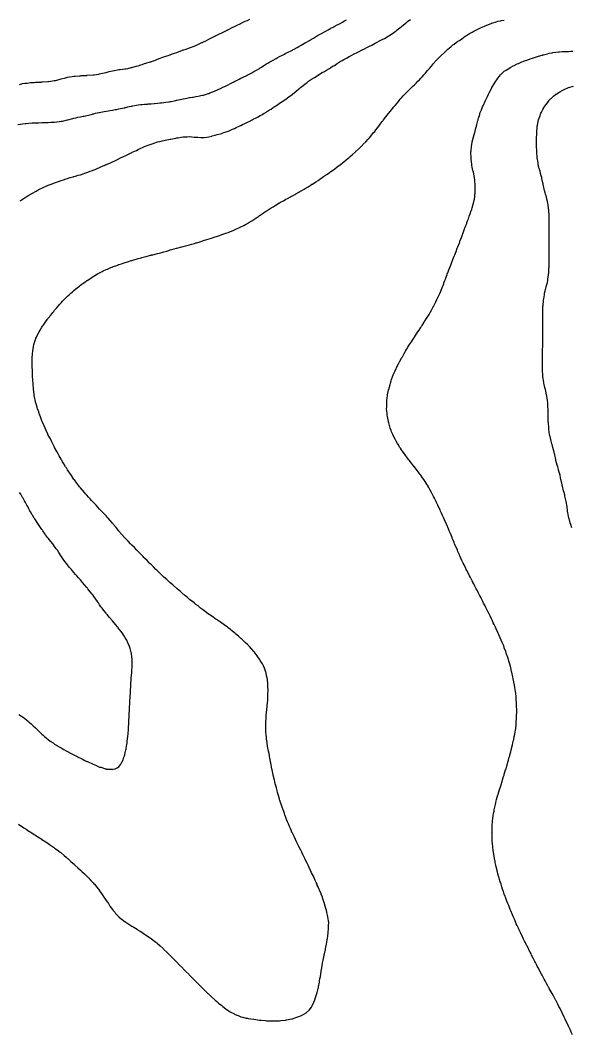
# Model space of a CAD drawing. Extents: x -717077 to -715000, y -984627 to -984000.
# Drawn here: x -715916.9 to -715831, y -984338.9 to -984181 of the extents above; entities that cross this region are included whole.
import ezdxf

# ---------------------------------------------------------------- set-up
doc = ezdxf.new("R2010")
doc.units = 0
doc.layers.add('buffer_B1_0_1_clip', color=7, linetype='Continuous')

msp = doc.modelspace()

# ---------------------------------------------------------------- linework, layer by layer
at = {"layer": 'buffer_B1_0_1_clip'}
for points in [[(-715917.24, -984197.25), (-715916.82, -984197.18), (-715916.5, -984197.12), (-715916.07, -984197.08), (-715915.93, -984197.06), (-715915.5, -984197.02), (-715915, -984197), (-715914.99, -984196.99), (-715914.5, -984196.97), (-715914.04, -984196.96), (-715913.95, -984196.96), (-715913.5, -984196.95), (-715913.06, -984196.94), (-715912.93, -984196.93), (-715912.5, -984196.92), (-715912.1, -984196.9), (-715911.88, -984196.88), (-715911.5, -984196.86), (-715911.17, -984196.82), (-715910.76, -984196.77), (-715910.5, -984196.74), (-715910.3, -984196.7), (-715909.52, -984196.52), (-715909.5, -984196.52), (-715909.48, -984196.51), (-715909.44, -984196.5), (-715908.69, -984196.3), (-715908.5, -984196.25), (-715908.18, -984196.19), (-715907.88, -984196.12), (-715907.5, -984196.04), (-715907.05, -984195.95), (-715906.91, -984195.92), (-715906.5, -984195.83), (-715906.22, -984195.77), (-715905.63, -984195.63), (-715905.5, -984195.6), (-715905.42, -984195.58), (-715905.13, -984195.5), (-715904.62, -984195.38), (-715904.5, -984195.35), (-715904.32, -984195.32), (-715903.77, -984195.22), (-715903.5, -984195.17), (-715903.1, -984195.11), (-715902.92, -984195.08), (-715902.5, -984195.01), (-715902.07, -984194.93), (-715901.89, -984194.9), (-715901.5, -984194.82), (-715901.23, -984194.77), (-715900.62, -984194.62), (-715900.5, -984194.6), (-715900.42, -984194.58), (-715900.13, -984194.5), (-715899.61, -984194.38), (-715899.5, -984194.36), (-715899.32, -984194.33), (-715898.76, -984194.23), (-715898.5, -984194.19), (-715898.15, -984194.15), (-715897.87, -984194.12), (-715897.5, -984194.08), (-715897.04, -984194.05), (-715896.96, -984194.04), (-715896.5, -984194), (-715896.03, -984193.97), (-715895.96, -984193.96), (-715895.5, -984193.92), (-715895.11, -984193.89), (-715894.85, -984193.86), (-715894.5, -984193.82), (-715894.21, -984193.78), (-715893.7, -984193.7), (-715893.5, -984193.67), (-715893.35, -984193.65), (-715892.64, -984193.5), (-715892.52, -984193.47), (-715892.5, -984193.47), (-715892.46, -984193.46), (-715891.71, -984193.28), (-715891.5, -984193.23), (-715891.17, -984193.17), (-715890.88, -984193.12), (-715890.5, -984193.05), (-715890.03, -984192.97), (-715889.95, -984192.96), (-715889.5, -984192.88), (-715889.17, -984192.82), (-715888.72, -984192.73), (-715888.5, -984192.68), (-715888.35, -984192.65), (-715887.85, -984192.5), (-715887.58, -984192.42), (-715887.5, -984192.39), (-715887.32, -984192.32), (-715886.86, -984192.14), (-715886.5, -984191.99), (-715886.16, -984191.84), (-715885.57, -984191.57), (-715885.5, -984191.54), (-715885.47, -984191.53), (-715885.41, -984191.5), (-715884.8, -984191.2), (-715884.5, -984191.05), (-715884.13, -984190.87), (-715883.61, -984190.62), (-715883.5, -984190.56), (-715883.46, -984190.54), (-715883.38, -984190.5), (-715882.8, -984190.2), (-715882.5, -984190.05), (-715882.13, -984189.87), (-715881.59, -984189.6), (-715881.5, -984189.55), (-715881.47, -984189.53), (-715881.41, -984189.5), (-715880.82, -984189.18), (-715880.5, -984189), (-715880.18, -984188.82), (-715879.62, -984188.5), (-715879.54, -984188.45), (-715879.5, -984188.43), (-715879.3, -984188.31), (-715878.93, -984188.07), (-715878.5, -984187.81), (-715878.31, -984187.69), (-715878, -984187.5), (-715877.68, -984187.32), (-715877.5, -984187.21), (-715877.03, -984186.96), (-715876.88, -984186.88), (-715876.5, -984186.68), (-715876.38, -984186.62), (-715876.16, -984186.5), (-715875.73, -984186.27), (-715875.5, -984186.16), (-715875.06, -984185.93), (-715874.79, -984185.8), (-715874.5, -984185.65), (-715874.4, -984185.59), (-715874.23, -984185.5), (-715873.76, -984185.24), (-715873.5, -984185.1), (-715873.11, -984184.89), (-715872.6, -984184.6), (-715872.5, -984184.55), (-715872.47, -984184.53), (-715872.42, -984184.5), (-715871.84, -984184.15), (-715871.5, -984183.95), (-715871.21, -984183.78), (-715870.74, -984183.5), (-715870.59, -984183.41), (-715870.5, -984183.36), (-715870.19, -984183.19), (-715869.94, -984183.06), (-715869.5, -984182.82), (-715869.29, -984182.71), (-715868.92, -984182.5), (-715868.64, -984182.35), (-715868.5, -984182.27), (-715868.01, -984182.02), (-715867.99, -984182.01), (-715867.5, -984181.74), (-715867.34, -984181.65), (-715867.07, -984181.5), (-715866.7, -984181.29), (-715866.5, -984181.17), (-715866.07, -984180.93)], [(-715916.99, -984191.01), (-715916.5, -984190.88), (-715916.17, -984190.83), (-715915.78, -984190.78), (-715915.5, -984190.74), (-715915.27, -984190.72), (-715914.68, -984190.68), (-715914.5, -984190.67), (-715914.34, -984190.66), (-715913.62, -984190.63), (-715913.5, -984190.62), (-715913.38, -984190.61), (-715912.55, -984190.55), (-715912.5, -984190.55), (-715912.45, -984190.55), (-715912.12, -984190.5), (-715911.58, -984190.41), (-715911.5, -984190.4), (-715911.36, -984190.37), (-715910.78, -984190.22), (-715910.5, -984190.15), (-715910.01, -984190.01), (-715909.99, -984190.01), (-715909.5, -984189.88), (-715909.17, -984189.83), (-715908.76, -984189.77), (-715908.5, -984189.72), (-715908.29, -984189.7), (-715907.65, -984189.65), (-715907.5, -984189.64), (-715907.36, -984189.63), (-715906.59, -984189.59), (-715906.5, -984189.59), (-715906.42, -984189.58), (-715905.51, -984189.52), (-715905.5, -984189.52), (-715905.48, -984189.51), (-715905.37, -984189.5), (-715904.61, -984189.38), (-715904.5, -984189.36), (-715904.32, -984189.32), (-715903.8, -984189.2), (-715903.5, -984189.13), (-715903, -984189), (-715902.99, -984189), (-715902.5, -984188.87), (-715902.18, -984188.81), (-715901.74, -984188.74), (-715901.5, -984188.7), (-715901.32, -984188.67), (-715900.57, -984188.57), (-715900.5, -984188.56), (-715900.44, -984188.55), (-715900.13, -984188.5), (-715899.6, -984188.39), (-715899.5, -984188.37), (-715899.32, -984188.32), (-715898.82, -984188.18), (-715898.5, -984188.09), (-715898.06, -984187.94), (-715897.88, -984187.89), (-715897.5, -984187.76), (-715897.3, -984187.7), (-715896.62, -984187.5), (-715896.53, -984187.47), (-715896.5, -984187.46), (-715896.43, -984187.43), (-715895.8, -984187.2), (-715895.5, -984187.09), (-715895.08, -984186.92), (-715894.82, -984186.83), (-715894.5, -984186.7), (-715894.34, -984186.65), (-715893.85, -984186.5), (-715893.59, -984186.41), (-715893.5, -984186.37), (-715893.29, -984186.3), (-715892.86, -984186.14), (-715892.5, -984186.01), (-715892.13, -984185.87), (-715891.72, -984185.72), (-715891.5, -984185.64), (-715891.39, -984185.61), (-715891.04, -984185.5), (-715890.64, -984185.36), (-715890.5, -984185.31), (-715890.18, -984185.18), (-715889.92, -984185.08), (-715889.5, -984184.92), (-715889.21, -984184.78), (-715888.57, -984184.5), (-715888.52, -984184.48), (-715888.5, -984184.47), (-715888.43, -984184.43), (-715887.85, -984184.14), (-715887.5, -984183.97), (-715887.19, -984183.81), (-715886.55, -984183.5), (-715886.51, -984183.48), (-715886.5, -984183.47), (-715886.44, -984183.45), (-715885.86, -984183.14), (-715885.5, -984182.97), (-715885.19, -984182.8), (-715884.55, -984182.5), (-715884.52, -984182.48), (-715884.5, -984182.47), (-715884.44, -984182.44), (-715883.85, -984182.14), (-715883.5, -984181.97), (-715883.19, -984181.81), (-715882.52, -984181.5), (-715882.5, -984181.49), (-715882.5, -984181.49), (-715882.48, -984181.48), (-715881.82, -984181.17), (-715881.5, -984181.03), (-715881.13, -984180.86)], [(-715916.87, -984209.12), (-715916.5, -984208.88), (-715916.27, -984208.72), (-715915.94, -984208.5), (-715915.66, -984208.34), (-715915.5, -984208.24), (-715915.04, -984207.96), (-715914.85, -984207.86), (-715914.5, -984207.65), (-715914.4, -984207.59), (-715914.24, -984207.5), (-715913.74, -984207.25), (-715913.5, -984207.14), (-715913.06, -984206.94), (-715912.84, -984206.84), (-715912.5, -984206.69), (-715912.36, -984206.63), (-715912.03, -984206.5), (-715911.64, -984206.36), (-715911.5, -984206.31), (-715911.2, -984206.21), (-715910.9, -984206.1), (-715910.5, -984205.96), (-715910.15, -984205.84), (-715909.69, -984205.7), (-715909.5, -984205.63), (-715909.4, -984205.6), (-715909.1, -984205.5), (-715908.63, -984205.36), (-715908.5, -984205.33), (-715908.26, -984205.26), (-715907.85, -984205.15), (-715907.5, -984205.05), (-715907.08, -984204.91), (-715906.82, -984204.83), (-715906.5, -984204.72), (-715906.34, -984204.65), (-715905.96, -984204.5), (-715905.62, -984204.38), (-715905.5, -984204.33), (-715905.21, -984204.22), (-715904.9, -984204.09), (-715904.5, -984203.93), (-715904.2, -984203.79), (-715903.56, -984203.5), (-715903.52, -984203.48), (-715903.5, -984203.47), (-715903.45, -984203.45), (-715902.81, -984203.18), (-715902.5, -984203.04), (-715902.13, -984202.87), (-715901.62, -984202.62), (-715901.5, -984202.56), (-715901.45, -984202.54), (-715901.37, -984202.5), (-715900.76, -984202.23), (-715900.5, -984202.11), (-715900.09, -984201.91), (-715899.71, -984201.71), (-715899.5, -984201.61), (-715899.42, -984201.57), (-715899.28, -984201.5), (-715898.74, -984201.26), (-715898.5, -984201.15), (-715898.06, -984200.94), (-715897.83, -984200.83), (-715897.5, -984200.68), (-715897.37, -984200.62), (-715897.09, -984200.5), (-715896.65, -984200.34), (-715896.5, -984200.28), (-715896.17, -984200.18), (-715895.91, -984200.09), (-715895.5, -984199.95), (-715895.12, -984199.87), (-715894.79, -984199.79), (-715894.5, -984199.72), (-715894.31, -984199.69), (-715893.52, -984199.52), (-715893.5, -984199.52), (-715893.48, -984199.51), (-715893.42, -984199.5), (-715892.64, -984199.36), (-715892.5, -984199.33), (-715892.29, -984199.29), (-715891.79, -984199.2), (-715891.5, -984199.15), (-715891.14, -984199.14), (-715890.86, -984199.14), (-715890.5, -984199.12), (-715890.15, -984199.15), (-715889.8, -984199.2), (-715889.5, -984199.23), (-715889.23, -984199.23), (-715888.74, -984199.26), (-715888.5, -984199.27), (-715888.23, -984199.24), (-715887.8, -984199.19), (-715887.5, -984199.16), (-715887.04, -984199.04), (-715886.97, -984199.02), (-715886.5, -984198.91), (-715886.18, -984198.82), (-715885.66, -984198.67), (-715885.5, -984198.62), (-715885.4, -984198.59), (-715885.16, -984198.5), (-715884.66, -984198.34), (-715884.5, -984198.27), (-715884.1, -984198.1), (-715883.95, -984198.04), (-715883.5, -984197.84), (-715883.26, -984197.73), (-715882.79, -984197.5), (-715882.58, -984197.41), (-715882.5, -984197.37), (-715882.24, -984197.25), (-715881.91, -984197.09), (-715881.5, -984196.88), (-715881.24, -984196.76), (-715880.74, -984196.5), (-715880.58, -984196.42), (-715880.5, -984196.38), (-715880.24, -984196.24), (-715879.92, -984196.08), (-715879.5, -984195.84), (-715879.27, -984195.72), (-715878.9, -984195.5), (-715878.64, -984195.36), (-715878.5, -984195.27), (-715878.03, -984194.97), (-715877.82, -984194.83), (-715877.5, -984194.6), (-715877.43, -984194.56), (-715877.35, -984194.5), (-715876.83, -984194.17), (-715876.5, -984193.94), (-715876.22, -984193.77), (-715875.83, -984193.5), (-715875.63, -984193.37), (-715875.5, -984193.28), (-715875.05, -984192.95), (-715874.54, -984192.55), (-715874.5, -984192.51), (-715874.49, -984192.51), (-715874.48, -984192.5), (-715873.92, -984192.07), (-715873.5, -984191.71), (-715873.38, -984191.62), (-715873.25, -984191.5), (-715872.82, -984191.18), (-715872.5, -984190.91), (-715872.26, -984190.73), (-715871.98, -984190.5), (-715871.69, -984190.31), (-715871.5, -984190.17), (-715871.07, -984189.93), (-715870.65, -984189.65), (-715870.5, -984189.56), (-715870.46, -984189.53), (-715870.41, -984189.5), (-715869.83, -984189.17), (-715869.5, -984188.97), (-715869.2, -984188.8), (-715868.73, -984188.5), (-715868.58, -984188.41), (-715868.5, -984188.36), (-715868.13, -984188.13), (-715867.96, -984188.03), (-715867.5, -984187.72), (-715867.36, -984187.64), (-715867.15, -984187.5), (-715866.73, -984187.26), (-715866.5, -984187.12), (-715866.09, -984186.91), (-715865.67, -984186.67), (-715865.5, -984186.58), (-715865.45, -984186.55), (-715865.36, -984186.5), (-715864.78, -984186.21), (-715864.5, -984186.06), (-715864.12, -984185.88), (-715863.61, -984185.61), (-715863.5, -984185.56), (-715863.46, -984185.54), (-715863.39, -984185.5), (-715862.79, -984185.21), (-715862.5, -984185.05), (-715862.12, -984184.88), (-715861.6, -984184.6), (-715861.5, -984184.55), (-715861.46, -984184.53), (-715861.4, -984184.5), (-715860.81, -984184.19), (-715860.5, -984184.02), (-715860.16, -984183.84), (-715859.59, -984183.5), (-715859.53, -984183.47), (-715859.5, -984183.45), (-715859.33, -984183.33), (-715858.93, -984183.07), (-715858.5, -984182.75), (-715858.35, -984182.65), (-715858.18, -984182.5), (-715857.79, -984182.2), (-715857.5, -984181.96), (-715857.24, -984181.76), (-715856.94, -984181.5), (-715856.69, -984181.31), (-715856.5, -984181.16), (-715856.11, -984180.89)], [(-715908.5, -984252.48), (-715908.87, -984251.87), (-715909.13, -984251.5), (-715909.27, -984251.28), (-715909.5, -984250.97), (-715909.68, -984250.68), (-715909.79, -984250.5), (-715910.06, -984250.06), (-715910.27, -984249.73), (-715910.41, -984249.5), (-715910.44, -984249.44), (-715910.5, -984249.35), (-715910.79, -984248.79), (-715910.95, -984248.5), (-715911.14, -984248.14), (-715911.5, -984247.52), (-715911.5, -984247.51), (-715911.51, -984247.5), (-715911.52, -984247.48), (-715911.83, -984246.83), (-715912.01, -984246.5), (-715912.17, -984246.18), (-715912.5, -984245.58), (-715912.52, -984245.53), (-715912.54, -984245.5), (-715912.57, -984245.43), (-715912.83, -984244.84), (-715913, -984244.5), (-715913.15, -984244.15), (-715913.41, -984243.59), (-715913.45, -984243.5), (-715913.46, -984243.46), (-715913.5, -984243.37), (-715913.72, -984242.72), (-715913.8, -984242.5), (-715913.96, -984242.04), (-715913.98, -984241.98), (-715914.15, -984241.5), (-715914.23, -984241.23), (-715914.45, -984240.54), (-715914.47, -984240.5), (-715914.47, -984240.48), (-715914.5, -984240.36), (-715914.64, -984239.64), (-715914.67, -984239.5), (-715914.69, -984239.3), (-715914.76, -984238.76), (-715914.79, -984238.5), (-715914.82, -984238.18), (-715914.84, -984237.84), (-715914.87, -984237.5), (-715914.89, -984237.1), (-715914.9, -984236.91), (-715914.93, -984236.5), (-715914.95, -984236.05), (-715914.95, -984235.95), (-715914.97, -984235.5), (-715914.98, -984235.02), (-715914.98, -984234.99), (-715914.99, -984234.5), (-715914.99, -984234.01), (-715914.99, -984233.99), (-715914.99, -984233.5), (-715914.95, -984233.04), (-715914.95, -984232.95), (-715914.92, -984232.5), (-715914.86, -984232.14), (-715914.8, -984231.8), (-715914.74, -984231.5), (-715914.69, -984231.31), (-715914.5, -984230.71), (-715914.44, -984230.56), (-715914.42, -984230.5), (-715914.35, -984230.35), (-715914.12, -984229.88), (-715913.93, -984229.5), (-715913.77, -984229.23), (-715913.5, -984228.77), (-715913.38, -984228.61), (-715913.3, -984228.5), (-715912.96, -984228.04), (-715912.76, -984227.77), (-715912.57, -984227.5), (-715912.54, -984227.46), (-715912.5, -984227.4), (-715912.09, -984226.91), (-715911.78, -984226.5), (-715911.65, -984226.34), (-715911.5, -984226.14), (-715911.2, -984225.8), (-715910.96, -984225.5), (-715910.74, -984225.26), (-715910.5, -984224.98), (-715910.26, -984224.73), (-715910.04, -984224.5), (-715909.77, -984224.23), (-715909.5, -984223.95), (-715909.26, -984223.74), (-715908.99, -984223.5), (-715908.73, -984223.27), (-715908.5, -984223.07), (-715908.18, -984222.82), (-715907.78, -984222.5), (-715907.62, -984222.38), (-715907.5, -984222.27), (-715907.04, -984221.95), (-715906.66, -984221.67), (-715906.5, -984221.54), (-715906.47, -984221.53), (-715906.44, -984221.5), (-715905.86, -984221.13), (-715905.5, -984220.89), (-715905.25, -984220.74), (-715904.85, -984220.5), (-715904.62, -984220.38), (-715904.5, -984220.3), (-715904.12, -984220.12), (-715903.95, -984220.04), (-715903.5, -984219.82), (-715903.27, -984219.73), (-715902.74, -984219.5), (-715902.57, -984219.43), (-715902.5, -984219.4), (-715902.34, -984219.35), (-715901.82, -984219.17), (-715901.5, -984219.05), (-715901.08, -984218.92), (-715900.83, -984218.83), (-715900.5, -984218.72), (-715900.33, -984218.67), (-715899.83, -984218.5), (-715899.58, -984218.42), (-715899.5, -984218.39), (-715899.34, -984218.35), (-715898.81, -984218.19), (-715898.5, -984218.09), (-715898.03, -984217.97), (-715897.94, -984217.94), (-715897.5, -984217.82), (-715897.23, -984217.76), (-715896.58, -984217.59), (-715896.5, -984217.57), (-715896.44, -984217.55), (-715896.23, -984217.5), (-715895.64, -984217.36), (-715895.5, -984217.32), (-715895.25, -984217.25), (-715894.84, -984217.15), (-715894.5, -984217.05), (-715894.06, -984216.94), (-715893.88, -984216.88), (-715893.5, -984216.77), (-715893.28, -984216.71), (-715892.53, -984216.5), (-715892.5, -984216.49), (-715892.5, -984216.49), (-715892.48, -984216.49), (-715891.71, -984216.29), (-715891.5, -984216.23), (-715891.13, -984216.13), (-715890.92, -984216.08), (-715890.5, -984215.97), (-715890.13, -984215.87), (-715889.75, -984215.75), (-715889.5, -984215.68), (-715889.36, -984215.64), (-715888.92, -984215.5), (-715888.59, -984215.4), (-715888.5, -984215.37), (-715888.31, -984215.31), (-715887.83, -984215.16), (-715887.08, -984214.92), (-715886.83, -984214.83), (-715886.5, -984214.72), (-715886.33, -984214.67), (-715885.86, -984214.5), (-715885.59, -984214.41), (-715885.5, -984214.38), (-715885.31, -984214.32), (-715884.84, -984214.15), (-715884.5, -984214.03), (-715884.11, -984213.88), (-715883.72, -984213.73), (-715883.5, -984213.64), (-715883.4, -984213.6), (-715883.2, -984213.5), (-715882.71, -984213.29), (-715882.5, -984213.18), (-715882.05, -984212.95), (-715881.8, -984212.8), (-715881.5, -984212.63), (-715881.41, -984212.58), (-715881.29, -984212.5), (-715880.79, -984212.21), (-715880.5, -984212.02), (-715880.18, -984211.81), (-715879.74, -984211.5), (-715879.59, -984211.41), (-715879.5, -984211.35), (-715879.05, -984211.05), (-715878.99, -984211.01), (-715878.5, -984210.68), (-715878.39, -984210.61), (-715878.24, -984210.5), (-715877.78, -984210.22), (-715877.5, -984210.04), (-715877.16, -984209.84), (-715876.62, -984209.5), (-715876.54, -984209.45), (-715876.5, -984209.43), (-715876.34, -984209.34), (-715875.89, -984209.1), (-715875.5, -984208.88), (-715875.25, -984208.75), (-715874.81, -984208.5), (-715874.61, -984208.39), (-715874.5, -984208.33), (-715874.13, -984208.13), (-715873.95, -984208.04), (-715873.5, -984207.78), (-715873.31, -984207.68), (-715873.01, -984207.5), (-715872.68, -984207.32), (-715872.5, -984207.2), (-715872.05, -984206.94), (-715871.72, -984206.73), (-715871.5, -984206.58), (-715871.45, -984206.55), (-715871.37, -984206.5), (-715870.84, -984206.16), (-715870.5, -984205.93), (-715870.24, -984205.76), (-715869.87, -984205.5), (-715869.64, -984205.35), (-715869.5, -984205.25), (-715869.05, -984204.95), (-715868.67, -984204.68), (-715868.5, -984204.55), (-715868.47, -984204.53), (-715868.42, -984204.5), (-715867.87, -984204.12), (-715867.5, -984203.83), (-715867.3, -984203.69), (-715867.06, -984203.5), (-715866.74, -984203.26), (-715866.5, -984203.05), (-715866.19, -984202.81), (-715865.83, -984202.5), (-715865.64, -984202.35), (-715865.5, -984202.22), (-715865.11, -984201.89), (-715864.69, -984201.5), (-715864.59, -984201.41), (-715864.5, -984201.32), (-715864.06, -984200.93), (-715863.63, -984200.5), (-715863.56, -984200.44), (-715863.5, -984200.37), (-715863.07, -984199.93), (-715862.68, -984199.5), (-715862.59, -984199.4), (-715862.5, -984199.29), (-715862.13, -984198.87), (-715861.84, -984198.5), (-715861.68, -984198.32), (-715861.5, -984198.08), (-715861.24, -984197.75), (-715861.06, -984197.5), (-715860.81, -984197.19), (-715860.5, -984196.78), (-715860.38, -984196.62), (-715860.29, -984196.5), (-715859.93, -984196.06), (-715859.53, -984195.53), (-715859.5, -984195.5), (-715859.5, -984195.5), (-715859.5, -984195.49), (-715859.05, -984194.95), (-715858.7, -984194.5), (-715858.6, -984194.39), (-715858.5, -984194.27), (-715858.15, -984193.85), (-715857.87, -984193.5), (-715857.69, -984193.31), (-715857.5, -984193.1), (-715857.22, -984192.78), (-715856.99, -984192.5), (-715856.73, -984192.26), (-715856.5, -984192.03), (-715856.23, -984191.76), (-715855.97, -984191.5), (-715855.72, -984191.28), (-715855.5, -984191.06), (-715855.21, -984190.79), (-715854.95, -984190.5), (-715854.72, -984190.28), (-715854.5, -984190.05), (-715854.24, -984189.76), (-715854.03, -984189.5), (-715853.77, -984189.23), (-715853.5, -984188.91), (-715853.3, -984188.69), (-715853.15, -984188.5), (-715852.84, -984188.16), (-715852.5, -984187.74), (-715852.39, -984187.61), (-715852.3, -984187.5), (-715851.9, -984187.09), (-715851.5, -984186.66), (-715851.41, -984186.59), (-715851.32, -984186.5), (-715850.88, -984186.11), (-715850.5, -984185.73), (-715850.38, -984185.62), (-715850.27, -984185.5), (-715849.85, -984185.15), (-715849.5, -984184.86), (-715849.29, -984184.71), (-715849.02, -984184.5), (-715848.71, -984184.29), (-715848.5, -984184.15), (-715848.12, -984183.88), (-715847.58, -984183.5), (-715847.53, -984183.47), (-715847.5, -984183.45), (-715847.37, -984183.37), (-715846.9, -984183.09), (-715846.5, -984182.86), (-715846.26, -984182.73), (-715845.83, -984182.5), (-715845.6, -984182.39), (-715845.5, -984182.34), (-715845.2, -984182.2), (-715844.93, -984182.07), (-715844.5, -984181.88), (-715844.23, -984181.77), (-715843.57, -984181.5), (-715843.51, -984181.48), (-715843.5, -984181.48), (-715843.46, -984181.46), (-715842.75, -984181.24), (-715842.5, -984181.17), (-715842.09, -984181.09), (-715841.94, -984181.06), (-715841.5, -984180.98)], [(-715830.9, -984338.91), (-715831.07, -984338.5), (-715831.21, -984338.21), (-715831.5, -984337.59), (-715831.52, -984337.53), (-715831.54, -984337.5), (-715831.57, -984337.42), (-715831.85, -984336.85), (-715832.01, -984336.5), (-715832.17, -984336.18), (-715832.5, -984335.52), (-715832.5, -984335.51), (-715832.5, -984335.5), (-715832.51, -984335.49), (-715832.83, -984334.83), (-715832.99, -984334.5), (-715833.16, -984334.17), (-715833.5, -984333.53), (-715833.5, -984333.51), (-715833.51, -984333.5), (-715833.52, -984333.47), (-715833.85, -984332.86), (-715834.04, -984332.5), (-715834.2, -984332.21), (-715834.5, -984331.69), (-715834.56, -984331.57), (-715834.6, -984331.5), (-715834.72, -984331.28), (-715834.92, -984330.92), (-715835.14, -984330.5), (-715835.27, -984330.27), (-715835.5, -984329.87), (-715835.62, -984329.63), (-715835.69, -984329.5), (-715836.21, -984328.5), (-715836.31, -984328.32), (-715836.5, -984327.98), (-715836.66, -984327.66), (-715836.74, -984327.5), (-715836.99, -984327.01), (-715836.99, -984327), (-715837.25, -984326.5), (-715837.33, -984326.34), (-715837.5, -984326.04), (-715837.67, -984325.68), (-715837.76, -984325.5), (-715838, -984325.01), (-715838.02, -984324.98), (-715838.26, -984324.5), (-715838.34, -984324.34), (-715838.5, -984324.03), (-715838.66, -984323.67), (-715838.74, -984323.5), (-715838.97, -984323.03), (-715838.99, -984322.99), (-715839.22, -984322.5), (-715839.31, -984322.31), (-715839.5, -984321.93), (-715839.63, -984321.63), (-715839.69, -984321.5), (-715839.83, -984321.16), (-715839.93, -984320.94), (-715840.12, -984320.5), (-715840.23, -984320.24), (-715840.5, -984319.64), (-715840.54, -984319.54), (-715840.55, -984319.5), (-715840.59, -984319.41), (-715840.82, -984318.82), (-715840.94, -984318.5), (-715841.09, -984318.1), (-715841.21, -984317.79), (-715841.32, -984317.5), (-715841.37, -984317.37), (-715841.5, -984317.03), (-715841.63, -984316.64), (-715841.68, -984316.5), (-715841.77, -984316.23), (-715841.88, -984315.89), (-715842.01, -984315.5), (-715842.12, -984315.13), (-715842.24, -984314.76), (-715842.32, -984314.5), (-715842.36, -984314.36), (-715842.5, -984313.88), (-715842.57, -984313.58), (-715842.6, -984313.5), (-715842.63, -984313.37), (-715842.77, -984312.77), (-715842.83, -984312.5), (-715842.91, -984312.08), (-715842.94, -984311.94), (-715843.03, -984311.5), (-715843.09, -984311.1), (-715843.13, -984310.87), (-715843.19, -984310.5), (-715843.22, -984310.22), (-715843.28, -984309.72), (-715843.3, -984309.5), (-715843.32, -984309.32), (-715843.37, -984308.62), (-715843.38, -984308.5), (-715843.38, -984308.39), (-715843.41, -984307.58), (-715843.42, -984307.5), (-715843.41, -984307.42), (-715843.4, -984306.6), (-715843.4, -984306.5), (-715843.39, -984306.39), (-715843.33, -984305.66), (-715843.32, -984305.5), (-715843.29, -984305.29), (-715843.22, -984304.78), (-715843.18, -984304.5), (-715843.1, -984304.11), (-715843.07, -984303.93), (-715842.98, -984303.5), (-715842.89, -984303.1), (-715842.83, -984302.83), (-715842.75, -984302.5), (-715842.7, -984302.3), (-715842.5, -984301.58), (-715842.48, -984301.52), (-715842.46, -984301.47), (-715842.24, -984300.75), (-715842.16, -984300.5), (-715842.01, -984300.01), (-715842, -984299.99), (-715841.85, -984299.5), (-715841.77, -984299.23), (-715841.56, -984298.56), (-715841.54, -984298.5), (-715841.53, -984298.47), (-715841.5, -984298.35), (-715841.29, -984297.7), (-715841.23, -984297.5), (-715841.12, -984297.12), (-715841.06, -984296.93), (-715840.94, -984296.5), (-715840.84, -984296.15), (-715840.72, -984295.73), (-715840.66, -984295.5), (-715840.63, -984295.37), (-715840.5, -984294.86), (-715840.42, -984294.58), (-715840.39, -984294.5), (-715840.36, -984294.37), (-715840.22, -984293.78), (-715840.15, -984293.5), (-715840.06, -984293.06), (-715840.04, -984292.96), (-715839.94, -984292.5), (-715839.87, -984292.12), (-715839.82, -984291.83), (-715839.77, -984291.5), (-715839.73, -984291.26), (-715839.67, -984290.67), (-715839.65, -984290.5), (-715839.63, -984290.36), (-715839.59, -984289.59), (-715839.58, -984289.5), (-715839.58, -984289.42), (-715839.56, -984288.57), (-715839.56, -984288.5), (-715839.56, -984288.44), (-715839.58, -984287.59), (-715839.59, -984287.5), (-715839.59, -984287.41), (-715839.64, -984286.64), (-715839.64, -984286.5), (-715839.66, -984286.34), (-715839.73, -984285.73), (-715839.75, -984285.5), (-715839.8, -984285.2), (-715839.85, -984284.86), (-715839.91, -984284.5), (-715840, -984284.01), (-715840, -984283.99), (-715840.1, -984283.5), (-715840.17, -984283.18), (-715840.27, -984282.73), (-715840.32, -984282.5), (-715840.36, -984282.36), (-715840.5, -984281.81), (-715840.56, -984281.56), (-715840.58, -984281.5), (-715840.61, -984281.39), (-715840.78, -984280.79), (-715840.86, -984280.5), (-715841.02, -984280.03), (-715841.04, -984279.95), (-715841.19, -984279.5), (-715841.27, -984279.28), (-715841.5, -984278.67), (-715841.54, -984278.55), (-715841.56, -984278.5), (-715841.6, -984278.4), (-715841.83, -984277.84), (-715841.97, -984277.5), (-715842.13, -984277.14), (-715842.35, -984276.65), (-715842.41, -984276.5), (-715842.44, -984276.44), (-715842.5, -984276.32), (-715842.76, -984275.76), (-715842.87, -984275.5), (-715843.08, -984275.08), (-715843.21, -984274.78), (-715843.35, -984274.5), (-715843.4, -984274.4), (-715843.5, -984274.19), (-715843.72, -984273.73), (-715843.83, -984273.5), (-715844.05, -984273.06), (-715844.16, -984272.84), (-715844.33, -984272.5), (-715844.38, -984272.39), (-715844.5, -984272.16), (-715844.72, -984271.72), (-715844.83, -984271.5), (-715845.06, -984271.06), (-715845.18, -984270.82), (-715845.34, -984270.5), (-715845.39, -984270.4), (-715845.5, -984270.2), (-715845.74, -984269.74), (-715845.86, -984269.5), (-715846.08, -984269.08), (-715846.25, -984268.75), (-715846.38, -984268.5), (-715846.42, -984268.42), (-715846.5, -984268.27), (-715846.76, -984267.77), (-715846.9, -984267.5), (-715847.1, -984267.11), (-715847.33, -984266.67), (-715847.42, -984266.5), (-715847.44, -984266.45), (-715847.5, -984266.34), (-715847.77, -984265.78), (-715847.91, -984265.5), (-715848.09, -984265.1), (-715848.26, -984264.74), (-715848.37, -984264.5), (-715848.41, -984264.41), (-715848.5, -984264.21), (-715848.72, -984263.72), (-715848.81, -984263.5), (-715849.01, -984263.02), (-715849.04, -984262.96), (-715849.23, -984262.5), (-715849.3, -984262.31), (-715849.5, -984261.84), (-715849.6, -984261.6), (-715849.64, -984261.5), (-715849.74, -984261.25), (-715849.89, -984260.89), (-715850.06, -984260.5), (-715850.18, -984260.19), (-715850.46, -984259.54), (-715850.48, -984259.5), (-715850.48, -984259.49), (-715850.5, -984259.45), (-715850.79, -984258.79), (-715850.92, -984258.5), (-715851.1, -984258.1), (-715851.27, -984257.72), (-715851.37, -984257.5), (-715851.41, -984257.42), (-715851.5, -984257.23), (-715851.73, -984256.74), (-715851.85, -984256.5), (-715852.06, -984256.06), (-715852.17, -984255.82), (-715852.33, -984255.5), (-715852.38, -984255.39), (-715852.5, -984255.15), (-715852.72, -984254.72), (-715852.84, -984254.5), (-715853.07, -984254.07), (-715853.26, -984253.74), (-715853.39, -984253.5), (-715853.43, -984253.43), (-715853.5, -984253.32), (-715853.81, -984252.82), (-715854.03, -984252.5), (-715854.22, -984252.22), (-715854.5, -984251.83), (-715854.64, -984251.64), (-715854.74, -984251.5), (-715855.07, -984251.07), (-715855.5, -984250.54), (-715855.51, -984250.52), (-715855.53, -984250.5), (-715855.63, -984250.36), (-715855.95, -984249.95), (-715856.31, -984249.5), (-715856.39, -984249.39), (-715856.5, -984249.24), (-715856.82, -984248.82), (-715857.05, -984248.5), (-715857.23, -984248.24), (-715857.5, -984247.85), (-715857.64, -984247.64), (-715857.74, -984247.5), (-715858.03, -984247.03), (-715858.13, -984246.87), (-715858.35, -984246.5), (-715858.4, -984246.41), (-715858.5, -984246.22), (-715858.74, -984245.75), (-715858.87, -984245.5), (-715859.05, -984245.05), (-715859.11, -984244.89), (-715859.26, -984244.5), (-715859.31, -984244.32), (-715859.5, -984243.66), (-715859.53, -984243.54), (-715859.54, -984243.5), (-715859.55, -984243.45), (-715859.7, -984242.7), (-715859.73, -984242.5), (-715859.75, -984242.24), (-715859.8, -984241.8), (-715859.82, -984241.5), (-715859.81, -984241.19), (-715859.81, -984240.81), (-715859.8, -984240.5), (-715859.77, -984240.23), (-715859.73, -984239.73), (-715859.7, -984239.5), (-715859.66, -984239.33), (-715859.51, -984238.51), (-715859.51, -984238.5), (-715859.5, -984238.49), (-715859.5, -984238.46), (-715859.29, -984237.7), (-715859.24, -984237.5), (-715859.11, -984237.12), (-715859.05, -984236.95), (-715858.9, -984236.5), (-715858.78, -984236.22), (-715858.5, -984235.56), (-715858.48, -984235.52), (-715858.47, -984235.5), (-715858.45, -984235.46), (-715858.16, -984234.84), (-715857.99, -984234.5), (-715857.82, -984234.18), (-715857.5, -984233.6), (-715857.46, -984233.54), (-715857.44, -984233.5), (-715857.37, -984233.38), (-715857.1, -984232.9), (-715856.87, -984232.5), (-715856.73, -984232.27), (-715856.5, -984231.91), (-715856.34, -984231.65), (-715856.25, -984231.5), (-715855.95, -984231.04), (-715855.79, -984230.8), (-715855.6, -984230.5), (-715855.56, -984230.44), (-715855.5, -984230.35), (-715855.16, -984229.84), (-715854.95, -984229.5), (-715854.76, -984229.23), (-715854.5, -984228.83), (-715854.37, -984228.63), (-715854.29, -984228.5), (-715853.98, -984228.02), (-715853.91, -984227.91), (-715853.65, -984227.5), (-715853.59, -984227.41), (-715853.5, -984227.26), (-715853.21, -984226.79), (-715853.04, -984226.5), (-715852.84, -984226.16), (-715852.5, -984225.52), (-715852.49, -984225.51), (-715852.48, -984225.5), (-715852.47, -984225.48), (-715852.15, -984224.85), (-715851.99, -984224.5), (-715851.83, -984224.17), (-715851.56, -984223.56), (-715851.53, -984223.5), (-715851.52, -984223.48), (-715851.5, -984223.43), (-715851.22, -984222.77), (-715851.12, -984222.5), (-715850.94, -984222.05), (-715850.89, -984221.9), (-715850.75, -984221.5), (-715850.68, -984221.32), (-715850.5, -984220.82), (-715850.41, -984220.59), (-715850.38, -984220.5), (-715850.31, -984220.32), (-715850.13, -984219.86), (-715850, -984219.5), (-715849.85, -984219.14), (-715849.68, -984218.68), (-715849.6, -984218.5), (-715849.57, -984218.42), (-715849.5, -984218.23), (-715849.29, -984217.71), (-715849.21, -984217.5), (-715849.02, -984217.03), (-715849.01, -984216.99), (-715848.82, -984216.5), (-715848.73, -984216.27), (-715848.5, -984215.66), (-715848.45, -984215.54), (-715848.44, -984215.5), (-715848.4, -984215.41), (-715848.18, -984214.82), (-715848.07, -984214.5), (-715847.91, -984214.08), (-715847.81, -984213.81), (-715847.69, -984213.5), (-715847.64, -984213.36), (-715847.5, -984212.98), (-715847.36, -984212.63), (-715847.32, -984212.5), (-715847.21, -984212.22), (-715847.1, -984211.9), (-715846.95, -984211.5), (-715846.83, -984211.16), (-715846.64, -984210.64), (-715846.58, -984210.5), (-715846.56, -984210.43), (-715846.5, -984210.21), (-715846.33, -984209.66), (-715846.28, -984209.5), (-715846.24, -984209.24), (-715846.16, -984208.84), (-715846.1, -984208.5), (-715846.07, -984208.07), (-715846.06, -984207.94), (-715846.02, -984207.5), (-715846.03, -984207.03), (-715846.03, -984206.97), (-715846.04, -984206.5), (-715846.08, -984206.09), (-715846.1, -984205.89), (-715846.15, -984205.5), (-715846.21, -984205.22), (-715846.31, -984204.68), (-715846.35, -984204.5), (-715846.38, -984204.39), (-715846.5, -984203.86), (-715846.56, -984203.56), (-715846.57, -984203.5), (-715846.58, -984203.42), (-715846.67, -984202.67), (-715846.68, -984202.5), (-715846.68, -984202.32), (-715846.69, -984201.69), (-715846.69, -984201.5), (-715846.67, -984201.33), (-715846.61, -984200.61), (-715846.6, -984200.5), (-715846.58, -984200.41), (-715846.5, -984199.96), (-715846.42, -984199.57), (-715846.41, -984199.5), (-715846.37, -984199.38), (-715846.2, -984198.79), (-715846.11, -984198.5), (-715845.98, -984198.02), (-715845.96, -984197.96), (-715845.83, -984197.5), (-715845.76, -984197.24), (-715845.6, -984196.6), (-715845.57, -984196.5), (-715845.55, -984196.44), (-715845.5, -984196.24), (-715845.33, -984195.67), (-715845.29, -984195.5), (-715845.15, -984195.15), (-715845.06, -984194.94), (-715844.88, -984194.5), (-715844.76, -984194.23), (-715844.5, -984193.63), (-715844.46, -984193.54), (-715844.44, -984193.5), (-715844.38, -984193.38), (-715844.12, -984192.87), (-715843.94, -984192.5), (-715843.79, -984192.21), (-715843.5, -984191.63), (-715843.45, -984191.55), (-715843.43, -984191.5), (-715843.33, -984191.33), (-715843.08, -984190.92), (-715842.83, -984190.5), (-715842.69, -984190.3), (-715842.5, -984190.03), (-715842.26, -984189.73), (-715842.09, -984189.5), (-715841.78, -984189.21), (-715841.5, -984188.96), (-715841.22, -984188.77), (-715840.81, -984188.5), (-715840.61, -984188.38), (-715840.5, -984188.32), (-715840.13, -984188.13), (-715839.95, -984188.04), (-715839.5, -984187.82), (-715839.27, -984187.72), (-715838.75, -984187.5), (-715838.57, -984187.43), (-715838.5, -984187.4), (-715838.34, -984187.35), (-715837.84, -984187.15), (-715837.5, -984187.03), (-715837.1, -984186.9), (-715836.81, -984186.81), (-715836.5, -984186.71), (-715836.34, -984186.66), (-715835.81, -984186.5), (-715835.57, -984186.43), (-715835.5, -984186.41), (-715835.38, -984186.38), (-715834.78, -984186.22), (-715834.5, -984186.15), (-715834.07, -984186.08), (-715833.94, -984186.05), (-715833.5, -984185.98), (-715833.05, -984185.94), (-715832.93, -984185.93), (-715832.5, -984185.89), (-715832.12, -984185.88), (-715831.87, -984185.87), (-715831.5, -984185.86), (-715831.15, -984185.85), (-715830.85, -984185.85)], [(-715830.99, -984260), (-715831.15, -984259.5), (-715831.23, -984259.24), (-715831.42, -984258.57), (-715831.45, -984258.5), (-715831.45, -984258.46), (-715831.5, -984258.23), (-715831.61, -984257.62), (-715831.64, -984257.5), (-715831.66, -984257.34), (-715831.74, -984256.75), (-715831.78, -984256.5), (-715831.84, -984256.16), (-715831.88, -984255.89), (-715831.95, -984255.5), (-715832.06, -984255.06), (-715832.09, -984254.9), (-715832.19, -984254.5), (-715832.26, -984254.26), (-715832.45, -984253.55), (-715832.46, -984253.5), (-715832.47, -984253.47), (-715832.5, -984253.34), (-715832.65, -984252.66), (-715832.69, -984252.5), (-715832.74, -984252.25), (-715832.83, -984251.84), (-715832.91, -984251.5), (-715833.04, -984251.04), (-715833.07, -984250.93), (-715833.18, -984250.5), (-715833.26, -984250.26), (-715833.46, -984249.54), (-715833.47, -984249.5), (-715833.47, -984249.48), (-715833.5, -984249.37), (-715833.66, -984248.67), (-715833.7, -984248.5), (-715833.76, -984248.23), (-715833.85, -984247.85), (-715833.93, -984247.5), (-715834.05, -984247.05), (-715834.08, -984246.92), (-715834.19, -984246.5), (-715834.26, -984246.26), (-715834.42, -984245.58), (-715834.44, -984245.5), (-715834.45, -984245.45), (-715834.5, -984245.11), (-715834.58, -984244.58), (-715834.59, -984244.5), (-715834.59, -984244.4), (-715834.64, -984243.65), (-715834.65, -984243.5), (-715834.66, -984243.34), (-715834.67, -984242.68), (-715834.68, -984242.5), (-715834.68, -984242.32), (-715834.69, -984241.69), (-715834.69, -984241.5), (-715834.7, -984241.29), (-715834.73, -984240.73), (-715834.74, -984240.5), (-715834.77, -984240.22), (-715834.82, -984239.82), (-715834.86, -984239.5), (-715834.96, -984239.03), (-715834.98, -984238.98), (-715835.08, -984238.5), (-715835.17, -984238.17), (-715835.27, -984237.72), (-715835.33, -984237.5), (-715835.35, -984237.36), (-715835.48, -984236.52), (-715835.48, -984236.5), (-715835.48, -984236.49), (-715835.5, -984236.26), (-715835.54, -984235.55), (-715835.55, -984235.5), (-715835.55, -984235.45), (-715835.56, -984234.57), (-715835.56, -984234.5), (-715835.56, -984234.44), (-715835.55, -984233.56), (-715835.55, -984233.5), (-715835.55, -984233.45), (-715835.53, -984232.54), (-715835.53, -984232.5), (-715835.53, -984232.47), (-715835.51, -984231.52), (-715835.51, -984231.5), (-715835.51, -984231.48), (-715835.5, -984230.5), (-715835.5, -984230.5), (-715835.5, -984230.5), (-715835.5, -984229.5), (-715835.5, -984229.5), (-715835.5, -984229.5), (-715835.5, -984228.5), (-715835.5, -984228.5), (-715835.5, -984228.5), (-715835.5, -984227.51), (-715835.5, -984227.5), (-715835.5, -984227.49), (-715835.5, -984226.51), (-715835.5, -984226.5), (-715835.5, -984226.49), (-715835.5, -984226.25), (-715835.48, -984225.52), (-715835.47, -984225.5), (-715835.47, -984225.48), (-715835.4, -984224.6), (-715835.39, -984224.5), (-715835.37, -984224.37), (-715835.26, -984223.73), (-715835.22, -984223.5), (-715835.13, -984223.13), (-715835.08, -984222.92), (-715834.96, -984222.5), (-715834.87, -984222.12), (-715834.8, -984221.81), (-715834.73, -984221.5), (-715834.7, -984221.29), (-715834.62, -984220.62), (-715834.6, -984220.5), (-715834.59, -984220.4), (-715834.55, -984219.55), (-715834.54, -984219.5), (-715834.54, -984219.46), (-715834.52, -984218.53), (-715834.52, -984218.5), (-715834.52, -984218.48), (-715834.52, -984217.52), (-715834.52, -984217.5), (-715834.52, -984217.48), (-715834.52, -984216.52), (-715834.52, -984216.5), (-715834.52, -984216.48), (-715834.52, -984215.52), (-715834.52, -984215.48), (-715834.52, -984214.52), (-715834.52, -984214.5), (-715834.52, -984214.48), (-715834.52, -984213.52), (-715834.52, -984213.5), (-715834.52, -984213.48), (-715834.52, -984212.52), (-715834.52, -984212.5), (-715834.52, -984212.47), (-715834.54, -984211.54), (-715834.54, -984211.5), (-715834.54, -984211.45), (-715834.59, -984210.59), (-715834.59, -984210.5), (-715834.61, -984210.39), (-715834.69, -984209.7), (-715834.72, -984209.5), (-715834.79, -984209.21), (-715834.87, -984208.87), (-715834.95, -984208.5), (-715835.08, -984208.08), (-715835.13, -984207.86), (-715835.24, -984207.5), (-715835.29, -984207.29), (-715835.45, -984206.55), (-715835.46, -984206.5), (-715835.47, -984206.47), (-715835.5, -984206.34), (-715835.65, -984205.65), (-715835.68, -984205.5), (-715835.74, -984205.25), (-715835.85, -984204.85), (-715835.94, -984204.5), (-715836.06, -984204.07), (-715836.11, -984203.89), (-715836.21, -984203.5), (-715836.25, -984203.26), (-715836.35, -984202.65), (-715836.38, -984202.5), (-715836.39, -984202.39), (-715836.45, -984201.54), (-715836.46, -984201.5), (-715836.46, -984201.46), (-715836.49, -984200.5), (-715836.49, -984200.5), (-715836.49, -984200.5), (-715836.49, -984199.5), (-715836.49, -984199.5), (-715836.49, -984199.5), (-715836.46, -984198.54), (-715836.46, -984198.5), (-715836.46, -984198.46), (-715836.38, -984197.62), (-715836.36, -984197.5), (-715836.33, -984197.33), (-715836.22, -984196.78), (-715836.16, -984196.5), (-715835.98, -984196.01), (-715835.96, -984195.97), (-715835.79, -984195.5), (-715835.69, -984195.31), (-715835.5, -984194.92), (-715835.35, -984194.65), (-715835.28, -984194.5), (-715834.95, -984194.05), (-715834.68, -984193.69), (-715834.54, -984193.5), (-715834.52, -984193.47), (-715834.5, -984193.45), (-715834.01, -984192.99), (-715833.84, -984192.85), (-715833.5, -984192.54), (-715833.47, -984192.52), (-715833.44, -984192.5), (-715832.86, -984192.14), (-715832.5, -984191.94), (-715832.19, -984191.8), (-715831.5, -984191.5), (-715831.5, -984191.5), (-715831.5, -984191.5), (-715831.49, -984191.5), (-715830.73, -984191.27)], [(-715917.15, -984306.15), (-715916.6, -984306.5), (-715916.54, -984306.54), (-715916.5, -984306.57), (-715916.29, -984306.71), (-715915.94, -984306.94), (-715915.5, -984307.21), (-715915.32, -984307.33), (-715915.04, -984307.5), (-715914.71, -984307.72), (-715914.5, -984307.85), (-715914.11, -984308.11), (-715913.5, -984308.49), (-715913.5, -984308.5), (-715913.5, -984308.5), (-715913.49, -984308.5), (-715912.9, -984308.9), (-715912.5, -984309.16), (-715912.29, -984309.3), (-715911.99, -984309.5), (-715911.7, -984309.7), (-715911.5, -984309.85), (-715911.13, -984310.13), (-715910.63, -984310.5), (-715910.56, -984310.56), (-715910.5, -984310.61), (-715910.02, -984311.02), (-715909.73, -984311.27), (-715909.5, -984311.46), (-715909.48, -984311.48), (-715909.45, -984311.5), (-715908.96, -984311.96), (-715908.43, -984312.43), (-715908.35, -984312.5), (-715907.91, -984312.92), (-715907.5, -984313.29), (-715907.39, -984313.39), (-715907.26, -984313.5), (-715906.88, -984313.88), (-715906.5, -984314.24), (-715906.36, -984314.37), (-715906.22, -984314.5), (-715905.87, -984314.88), (-715905.5, -984315.28), (-715905.39, -984315.4), (-715905.29, -984315.5), (-715904.95, -984315.95), (-715904.54, -984316.46), (-715904.51, -984316.5), (-715904.5, -984316.51), (-715904.5, -984316.51), (-715904.1, -984317.1), (-715903.82, -984317.5), (-715903.69, -984317.7), (-715903.5, -984318), (-715903.29, -984318.3), (-715903.14, -984318.5), (-715902.89, -984318.89), (-715902.5, -984319.42), (-715902.46, -984319.47), (-715902.43, -984319.5), (-715902.15, -984319.85), (-715902.01, -984320.02), (-715901.57, -984320.5), (-715901.53, -984320.54), (-715901.5, -984320.57), (-715901.1, -984320.9), (-715900.99, -984320.99), (-715900.5, -984321.35), (-715900.41, -984321.41), (-715900.27, -984321.5), (-715899.8, -984321.81), (-715899.5, -984321.99), (-715899.18, -984322.19), (-715898.67, -984322.5), (-715898.56, -984322.57), (-715898.5, -984322.61), (-715898.21, -984322.79), (-715897.95, -984322.95), (-715897.5, -984323.24), (-715897.34, -984323.35), (-715897.11, -984323.5), (-715896.75, -984323.76), (-715896.5, -984323.95), (-715896.18, -984324.18), (-715895.77, -984324.5), (-715895.62, -984324.62), (-715895.5, -984324.73), (-715895.08, -984325.08), (-715894.61, -984325.5), (-715894.55, -984325.56), (-715894.5, -984325.62), (-715894.04, -984326.04), (-715893.58, -984326.5), (-715893.54, -984326.55), (-715893.5, -984326.6), (-715893.04, -984327.04), (-715892.6, -984327.5), (-715892.55, -984327.56), (-715892.5, -984327.62), (-715892.05, -984328.06), (-715891.62, -984328.5), (-715891.56, -984328.57), (-715891.5, -984328.64), (-715891.06, -984329.07), (-715890.63, -984329.5), (-715890.57, -984329.57), (-715890.5, -984329.64), (-715890.07, -984330.07), (-715889.64, -984330.5), (-715889.57, -984330.57), (-715889.5, -984330.64), (-715889.07, -984331.08), (-715888.65, -984331.5), (-715888.57, -984331.58), (-715888.5, -984331.65), (-715888.07, -984332.07), (-715887.63, -984332.5), (-715887.56, -984332.56), (-715887.5, -984332.62), (-715887.04, -984333.05), (-715886.54, -984333.5), (-715886.52, -984333.52), (-715886.5, -984333.54), (-715886.24, -984333.75), (-715885.98, -984333.98), (-715885.5, -984334.38), (-715885.43, -984334.43), (-715885.33, -984334.5), (-715884.86, -984334.86), (-715884.5, -984335.12), (-715884.26, -984335.27), (-715883.85, -984335.5), (-715883.63, -984335.63), (-715883.5, -984335.71), (-715883.14, -984335.86), (-715882.94, -984335.94), (-715882.5, -984336.12), (-715882.19, -984336.19), (-715881.69, -984336.31), (-715881.5, -984336.35), (-715881.37, -984336.38), (-715880.57, -984336.5), (-715880.51, -984336.51), (-715880.5, -984336.51), (-715880.48, -984336.51), (-715879.61, -984336.62), (-715879.5, -984336.63), (-715879.35, -984336.65), (-715878.7, -984336.7), (-715878.5, -984336.72), (-715878.27, -984336.73), (-715877.75, -984336.75), (-715877.5, -984336.76), (-715877.24, -984336.75), (-715876.73, -984336.74), (-715876.5, -984336.73), (-715876.29, -984336.71), (-715875.63, -984336.63), (-715875.5, -984336.62), (-715875.4, -984336.6), (-715874.89, -984336.5), (-715874.56, -984336.43), (-715874.5, -984336.42), (-715874.37, -984336.38), (-715873.8, -984336.2), (-715873.5, -984336.09), (-715873.09, -984335.9), (-715872.7, -984335.7), (-715872.5, -984335.6), (-715872.44, -984335.56), (-715872.34, -984335.5), (-715871.9, -984335.1), (-715871.5, -984334.6), (-715871.46, -984334.54), (-715871.44, -984334.5), (-715871.4, -984334.41), (-715871.15, -984333.84), (-715871.02, -984333.5), (-715870.89, -984333.11), (-715870.79, -984332.8), (-715870.7, -984332.5), (-715870.65, -984332.34), (-715870.5, -984331.72), (-715870.45, -984331.54), (-715870.45, -984331.5), (-715870.43, -984331.44), (-715870.29, -984330.71), (-715870.25, -984330.5), (-715870.2, -984330.2), (-715870.13, -984329.86), (-715870.07, -984329.5), (-715869.99, -984329.01), (-715869.99, -984328.99), (-715869.91, -984328.5), (-715869.85, -984328.15), (-715869.79, -984327.79), (-715869.74, -984327.5), (-715869.7, -984327.3), (-715869.54, -984326.55), (-715869.53, -984326.5), (-715869.53, -984326.47), (-715869.5, -984326.31), (-715869.36, -984325.64), (-715869.33, -984325.5), (-715869.29, -984325.29), (-715869.19, -984324.81), (-715869.13, -984324.5), (-715869.06, -984324.07), (-715869.04, -984323.95), (-715868.97, -984323.5), (-715868.93, -984323.07), (-715868.91, -984322.91), (-715868.87, -984322.5), (-715868.85, -984322.14), (-715868.85, -984321.85), (-715868.84, -984321.5), (-715868.89, -984321.11), (-715868.92, -984320.92), (-715868.98, -984320.5), (-715869.07, -984320.08), (-715869.11, -984319.88), (-715869.2, -984319.5), (-715869.26, -984319.27), (-715869.48, -984318.52), (-715869.48, -984318.5), (-715869.49, -984318.49), (-715869.5, -984318.46), (-715869.74, -984317.74), (-715869.82, -984317.5), (-715870.01, -984317.02), (-715870.03, -984316.97), (-715870.22, -984316.5), (-715870.3, -984316.31), (-715870.5, -984315.87), (-715870.61, -984315.61), (-715870.65, -984315.5), (-715870.78, -984315.21), (-715870.92, -984314.92), (-715871.11, -984314.5), (-715871.23, -984314.24), (-715871.5, -984313.7), (-715871.56, -984313.56), (-715871.59, -984313.5), (-715871.67, -984313.33), (-715871.88, -984312.88), (-715872.06, -984312.5), (-715872.2, -984312.21), (-715872.5, -984311.61), (-715872.53, -984311.54), (-715872.55, -984311.5), (-715872.6, -984311.4), (-715872.86, -984310.86), (-715873.03, -984310.5), (-715873.19, -984310.19), (-715873.5, -984309.59), (-715873.52, -984309.53), (-715873.54, -984309.5), (-715873.58, -984309.42), (-715873.85, -984308.86), (-715874.02, -984308.5), (-715874.18, -984308.18), (-715874.5, -984307.53), (-715874.5, -984307.51), (-715874.51, -984307.5), (-715874.52, -984307.48), (-715874.8, -984306.81), (-715874.93, -984306.5), (-715875.1, -984306.1), (-715875.24, -984305.76), (-715875.34, -984305.5), (-715875.39, -984305.39), (-715875.5, -984305.12), (-715875.66, -984304.67), (-715875.72, -984304.5), (-715875.84, -984304.15), (-715875.92, -984303.93), (-715876.07, -984303.5), (-715876.18, -984303.18), (-715876.37, -984302.63), (-715876.41, -984302.5), (-715876.43, -984302.44), (-715876.5, -984302.24), (-715876.67, -984301.67), (-715876.71, -984301.5), (-715876.8, -984301.2), (-715876.88, -984300.89), (-715876.99, -984300.5), (-715877.09, -984300.1), (-715877.16, -984299.84), (-715877.25, -984299.5), (-715877.3, -984299.3), (-715877.49, -984298.51), (-715877.49, -984298.5), (-715877.49, -984298.5), (-715877.5, -984298.48), (-715877.66, -984297.67), (-715877.7, -984297.5), (-715877.74, -984297.25), (-715877.82, -984296.83), (-715877.88, -984296.5), (-715877.97, -984296.03), (-715877.98, -984295.98), (-715878.07, -984295.5), (-715878.13, -984295.14), (-715878.2, -984294.8), (-715878.25, -984294.5), (-715878.29, -984294.3), (-715878.41, -984293.59), (-715878.43, -984293.5), (-715878.43, -984293.44), (-715878.5, -984292.93), (-715878.54, -984292.54), (-715878.54, -984292.5), (-715878.55, -984292.45), (-715878.6, -984291.6), (-715878.6, -984291.5), (-715878.6, -984291.39), (-715878.61, -984290.61), (-715878.61, -984290.5), (-715878.6, -984290.39), (-715878.57, -984289.57), (-715878.57, -984289.5), (-715878.56, -984289.43), (-715878.5, -984288.57), (-715878.49, -984288.51), (-715878.49, -984288.5), (-715878.49, -984288.49), (-715878.41, -984287.59), (-715878.4, -984287.5), (-715878.39, -984287.39), (-715878.34, -984286.66), (-715878.33, -984286.5), (-715878.31, -984286.32), (-715878.3, -984285.7), (-715878.28, -984285.5), (-715878.28, -984285.28), (-715878.29, -984284.7), (-715878.29, -984284.5), (-715878.3, -984284.3), (-715878.38, -984283.62), (-715878.39, -984283.5), (-715878.4, -984283.41), (-715878.5, -984283.03), (-715878.59, -984282.59), (-715878.62, -984282.5), (-715878.69, -984282.3), (-715878.85, -984281.86), (-715879.01, -984281.5), (-715879.17, -984281.18), (-715879.5, -984280.64), (-715879.54, -984280.55), (-715879.57, -984280.5), (-715879.75, -984280.25), (-715879.95, -984279.95), (-715880.29, -984279.5), (-715880.38, -984279.39), (-715880.5, -984279.27), (-715880.85, -984278.85), (-715881.17, -984278.5), (-715881.33, -984278.34), (-715881.5, -984278.19), (-715881.83, -984277.84), (-715882.19, -984277.5), (-715882.35, -984277.36), (-715882.5, -984277.24), (-715882.88, -984276.88), (-715883.33, -984276.5), (-715883.42, -984276.43), (-715883.5, -984276.37), (-715883.97, -984275.98), (-715884.15, -984275.84), (-715884.5, -984275.59), (-715884.54, -984275.55), (-715884.61, -984275.5), (-715885.11, -984275.12), (-715885.5, -984274.86), (-715885.7, -984274.7), (-715886, -984274.5), (-715886.29, -984274.3), (-715886.5, -984274.17), (-715886.88, -984273.88), (-715887.45, -984273.5), (-715887.48, -984273.48), (-715887.5, -984273.47), (-715887.61, -984273.38), (-715888.05, -984273.05), (-715888.5, -984272.74), (-715888.62, -984272.63), (-715888.79, -984272.5), (-715889.18, -984272.18), (-715889.5, -984271.95), (-715889.74, -984271.74), (-715890.05, -984271.5), (-715890.29, -984271.3), (-715890.5, -984271.15), (-715890.84, -984270.85), (-715891.28, -984270.5), (-715891.4, -984270.4), (-715891.5, -984270.33), (-715891.93, -984269.93), (-715892.45, -984269.5), (-715892.47, -984269.48), (-715892.5, -984269.46), (-715892.99, -984268.99), (-715893.1, -984268.89), (-715893.5, -984268.56), (-715893.53, -984268.53), (-715893.56, -984268.5), (-715894.04, -984268.05), (-715894.5, -984267.68), (-715894.59, -984267.59), (-715894.69, -984267.5), (-715895.09, -984267.1), (-715895.5, -984266.73), (-715895.61, -984266.62), (-715895.73, -984266.5), (-715896.1, -984266.11), (-715896.5, -984265.74), (-715896.61, -984265.62), (-715896.74, -984265.5), (-715897.11, -984265.11), (-715897.5, -984264.74), (-715897.61, -984264.62), (-715897.73, -984264.5), (-715898.1, -984264.1), (-715898.5, -984263.72), (-715898.6, -984263.61), (-715898.71, -984263.5), (-715899.09, -984263.09), (-715899.5, -984262.7), (-715899.59, -984262.59), (-715899.68, -984262.5), (-715900.06, -984262.07), (-715900.5, -984261.64), (-715900.56, -984261.57), (-715900.62, -984261.5), (-715901.03, -984261.03), (-715901.5, -984260.52), (-715901.5, -984260.51), (-715901.51, -984260.5), (-715901.57, -984260.43), (-715901.94, -984259.94), (-715902.32, -984259.5), (-715902.4, -984259.4), (-715902.5, -984259.29), (-715902.86, -984258.86), (-715903.18, -984258.5), (-715903.33, -984258.34), (-715903.5, -984258.17), (-715903.81, -984257.81), (-715904.11, -984257.5), (-715904.29, -984257.3), (-715904.5, -984257.09), (-715904.78, -984256.78), (-715905.05, -984256.5), (-715905.26, -984256.26), (-715905.5, -984256.02), (-715905.74, -984255.74), (-715905.97, -984255.5), (-715906.22, -984255.22), (-715906.5, -984254.93), (-715906.69, -984254.7), (-715906.87, -984254.5), (-715907.16, -984254.16), (-715907.5, -984253.79), (-715907.62, -984253.63), (-715907.73, -984253.5), (-715908.05, -984253.06), (-715908.43, -984252.56), (-715908.48, -984252.5), (-715908.49, -984252.49), (-715908.5, -984252.48)], [(-715917.08, -984289.08), (-715916.66, -984289.34), (-715916.5, -984289.44), (-715916.46, -984289.46), (-715916.41, -984289.5), (-715915.9, -984289.9), (-715915.5, -984290.22), (-715915.35, -984290.35), (-715915.17, -984290.5), (-715914.83, -984290.83), (-715914.5, -984291.15), (-715914.32, -984291.32), (-715914.12, -984291.5), (-715913.82, -984291.82), (-715913.5, -984292.12), (-715913.3, -984292.3), (-715913.06, -984292.5), (-715912.76, -984292.76), (-715912.5, -984292.96), (-715912.2, -984293.2), (-715911.75, -984293.5), (-715911.6, -984293.61), (-715911.5, -984293.67), (-715911.05, -984293.95), (-715910.99, -984293.99), (-715910.5, -984294.27), (-715910.35, -984294.36), (-715910.09, -984294.5), (-715909.71, -984294.71), (-715909.5, -984294.82), (-715909.05, -984295.06), (-715908.81, -984295.19), (-715908.5, -984295.35), (-715908.4, -984295.4), (-715908.21, -984295.5), (-715907.74, -984295.74), (-715907.5, -984295.87), (-715907.07, -984296.07), (-715906.78, -984296.22), (-715906.5, -984296.36), (-715906.4, -984296.4), (-715906.18, -984296.5), (-715905.71, -984296.71), (-715905.5, -984296.82), (-715905.01, -984297.01), (-715904.96, -984297.04), (-715904.5, -984297.24), (-715904.28, -984297.29), (-715903.62, -984297.5), (-715903.53, -984297.53), (-715903.5, -984297.54), (-715903.45, -984297.55), (-715902.59, -984297.6), (-715902.5, -984297.61), (-715902.4, -984297.6), (-715902.09, -984297.5), (-715901.66, -984297.34), (-715901.5, -984297.22), (-715901.2, -984296.8), (-715901.04, -984296.5), (-715900.86, -984296.13), (-715900.72, -984295.73), (-715900.63, -984295.5), (-715900.6, -984295.4), (-715900.5, -984295), (-715900.41, -984294.59), (-715900.39, -984294.5), (-715900.37, -984294.38), (-715900.26, -984293.73), (-715900.23, -984293.5), (-715900.2, -984293.21), (-715900.15, -984292.84), (-715900.12, -984292.5), (-715900.08, -984292.09), (-715900.07, -984291.93), (-715900.03, -984291.5), (-715899.99, -984291), (-715899.99, -984291), (-715899.96, -984290.5), (-715899.94, -984290.06), (-715899.93, -984289.93), (-715899.9, -984289.5), (-715899.88, -984289.11), (-715899.88, -984288.88), (-715899.86, -984288.5), (-715899.84, -984288.16), (-715899.83, -984287.83), (-715899.81, -984287.5), (-715899.79, -984287.2), (-715899.78, -984286.78), (-715899.76, -984286.5), (-715899.75, -984286.25), (-715899.72, -984285.72), (-715899.7, -984285.5), (-715899.69, -984285.31), (-715899.65, -984284.66), (-715899.64, -984284.5), (-715899.63, -984284.37), (-715899.58, -984283.59), (-715899.58, -984283.5), (-715899.57, -984283.43), (-715899.51, -984282.51), (-715899.51, -984282.5), (-715899.51, -984282.49), (-715899.5, -984282.29), (-715899.46, -984281.54), (-715899.46, -984281.5), (-715899.46, -984281.46), (-715899.46, -984280.54), (-715899.46, -984280.5), (-715899.46, -984280.47), (-715899.5, -984280.11), (-715899.55, -984279.56), (-715899.56, -984279.5), (-715899.58, -984279.41), (-715899.76, -984278.77), (-715899.83, -984278.5), (-715900.04, -984278.04), (-715900.11, -984277.89), (-715900.28, -984277.5), (-715900.36, -984277.36), (-715900.5, -984277.13), (-715900.74, -984276.75), (-715900.9, -984276.5), (-715901.16, -984276.17), (-715901.5, -984275.72), (-715901.59, -984275.6), (-715901.66, -984275.5), (-715902.05, -984275.05), (-715902.5, -984274.5), (-715902.5, -984274.5), (-715902.5, -984274.5), (-715902.52, -984274.48), (-715902.96, -984273.97), (-715903.34, -984273.5), (-715903.42, -984273.42), (-715903.5, -984273.32), (-715903.86, -984272.86), (-715904.13, -984272.5), (-715904.29, -984272.29), (-715904.5, -984271.99), (-715904.7, -984271.71), (-715904.84, -984271.5), (-715905.11, -984271.11), (-715905.5, -984270.55), (-715905.52, -984270.52), (-715905.53, -984270.5), (-715905.67, -984270.32), (-715905.96, -984269.97), (-715906.33, -984269.5), (-715906.41, -984269.41), (-715906.5, -984269.31), (-715906.87, -984268.87), (-715907.18, -984268.5), (-715907.33, -984268.33), (-715907.5, -984268.13), (-715907.79, -984267.8), (-715908.04, -984267.5), (-715908.25, -984267.26), (-715908.5, -984266.98), (-715908.72, -984266.72), (-715908.9, -984266.5), (-715909.17, -984266.18), (-715909.5, -984265.79), (-715909.62, -984265.63), (-715909.72, -984265.5), (-715910.05, -984265.05), (-715910.28, -984264.72), (-715910.43, -984264.5), (-715910.46, -984264.46), (-715910.5, -984264.4), (-715910.85, -984263.85), (-715911.08, -984263.5), (-715911.25, -984263.26), (-715911.5, -984262.92), (-715911.67, -984262.68), (-715911.8, -984262.5), (-715912.11, -984262.12), (-715912.5, -984261.64), (-715912.56, -984261.56), (-715912.6, -984261.5), (-715912.91, -984261.09), (-715912.98, -984260.99), (-715913.34, -984260.5), (-715913.4, -984260.4), (-715913.5, -984260.26), (-715913.8, -984259.8), (-715914, -984259.5), (-715914.2, -984259.21), (-715914.5, -984258.77), (-715914.6, -984258.61), (-715914.67, -984258.5), (-715914.95, -984258.05), (-715914.99, -984257.99), (-715915.28, -984257.5), (-715915.35, -984257.36), (-715915.5, -984257.08), (-715915.7, -984256.7), (-715915.81, -984256.5), (-715916.06, -984256.06), (-715916.21, -984255.79), (-715916.37, -984255.5), (-715916.41, -984255.42), (-715916.5, -984255.27), (-715916.78, -984254.79), (-715916.96, -984254.5)]]:
    msp.add_lwpolyline(points, dxfattribs=at)

doc.saveas('drawing.dxf')
